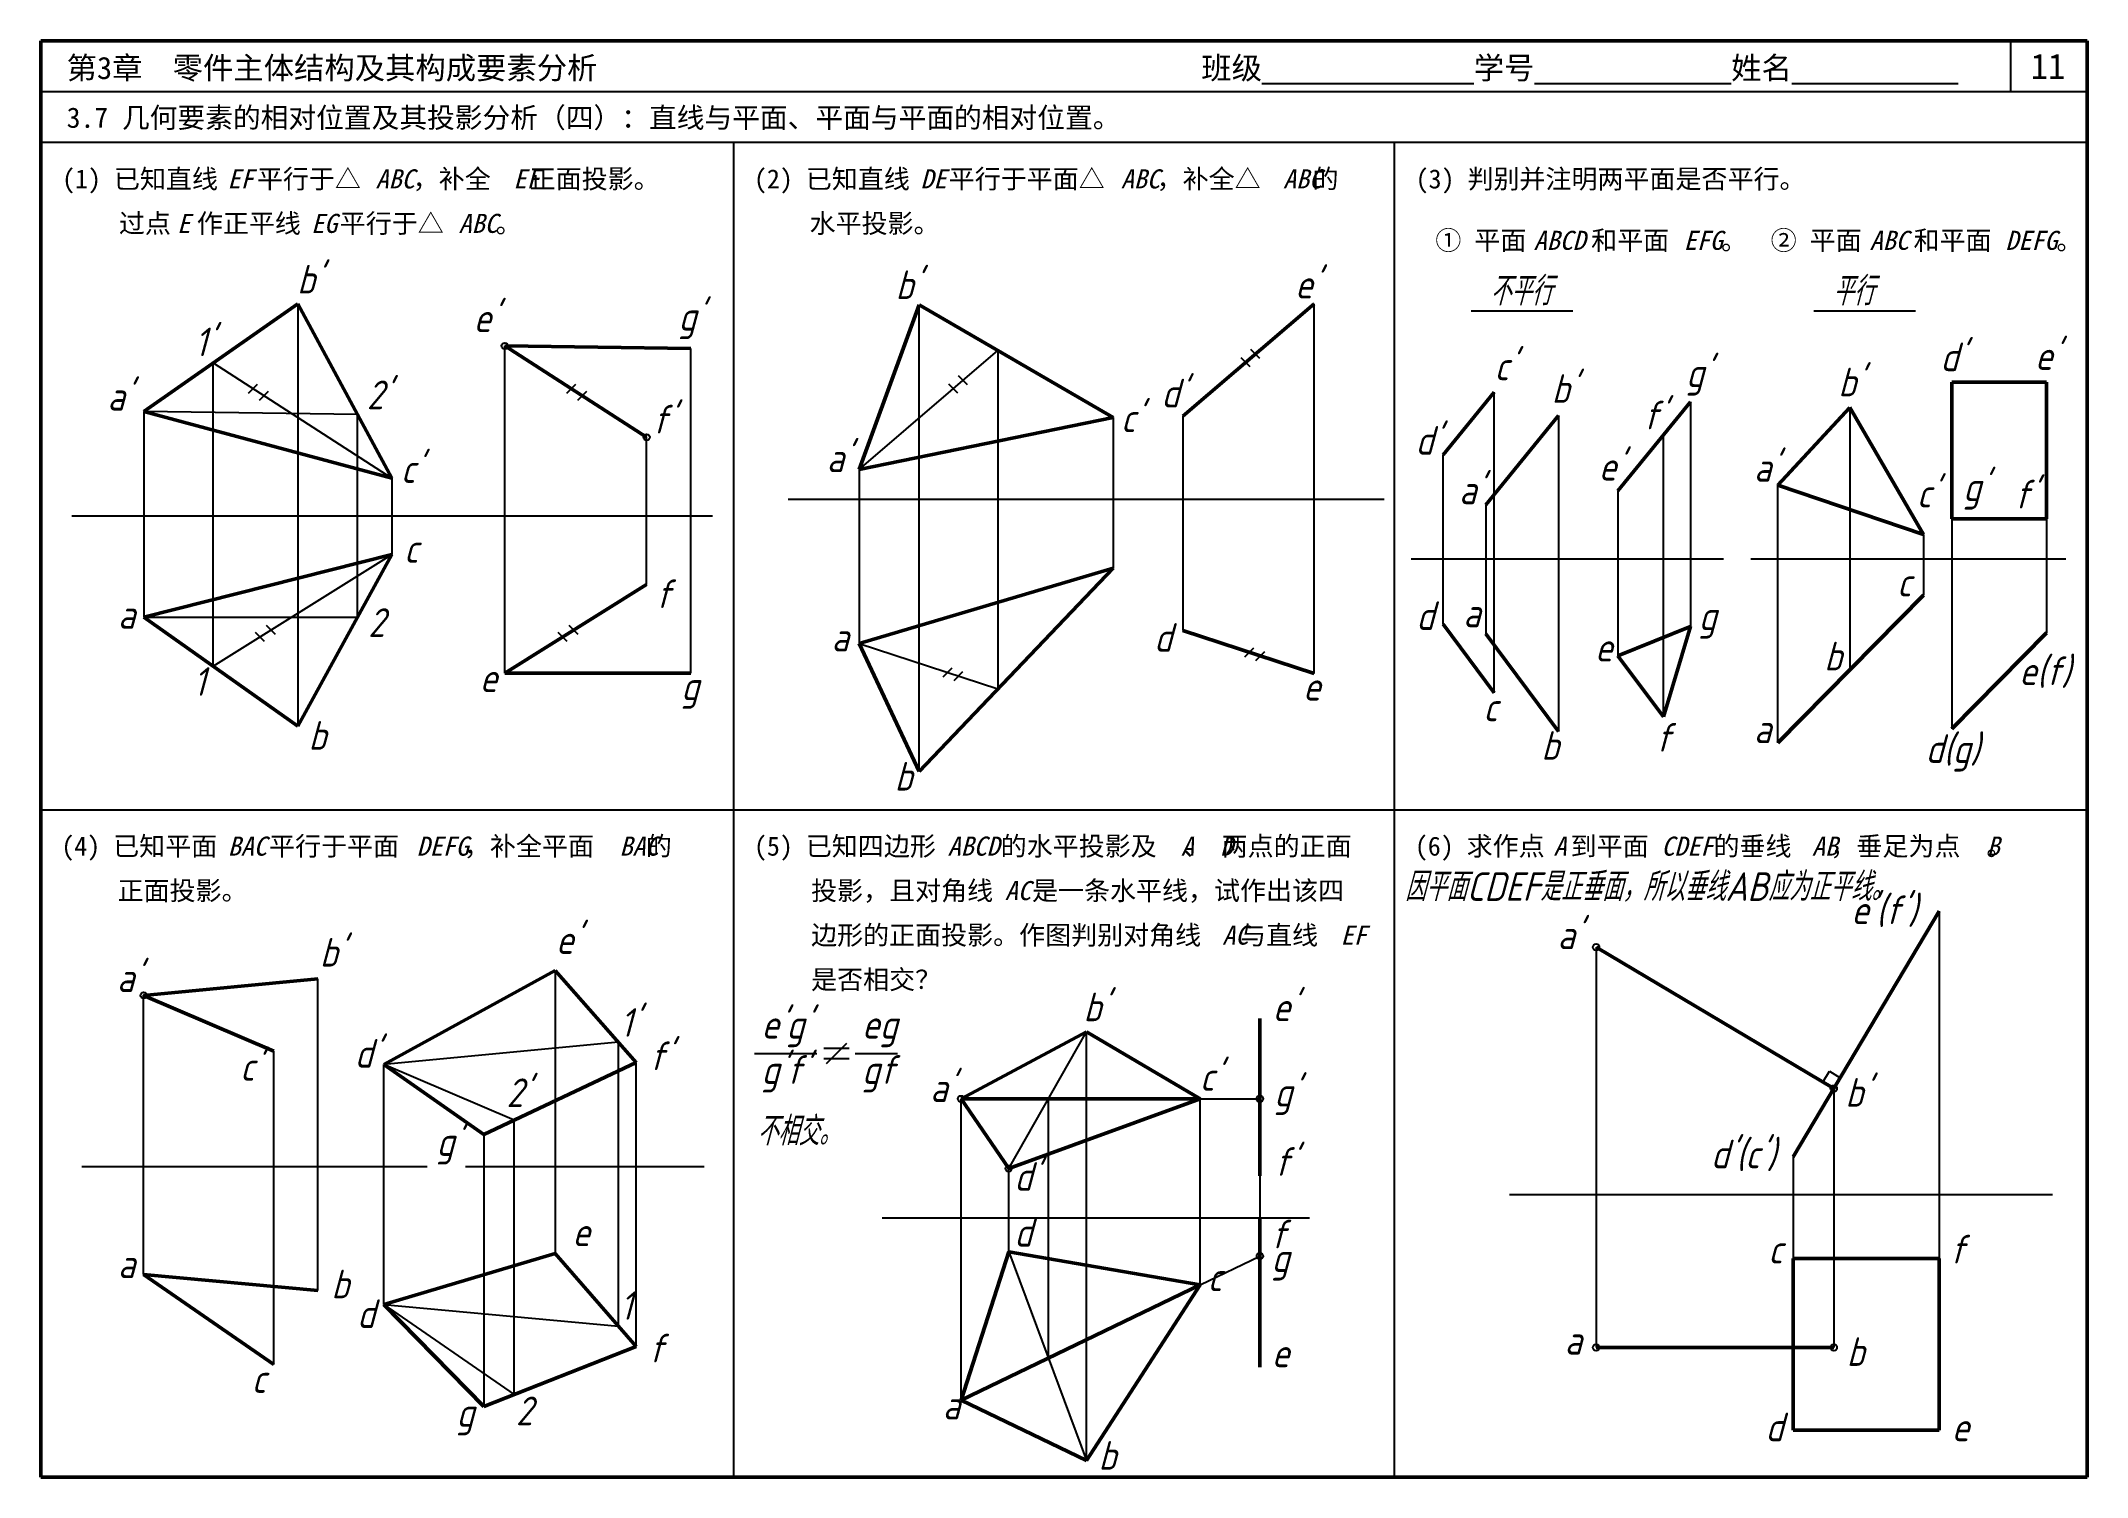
# Model space of a CAD drawing. Header units: millimetres. Extents: x 0 to 322, y 0 to 226.
import ezdxf

# ---------------------------------------------------------------- set-up
doc = ezdxf.new("R2010")
doc.units = ezdxf.units.MM
doc.header["$LTSCALE"] = 0.25
doc.layers.add('答案', color=1, linetype='Continuous')
doc.layers.add('细实线层', color=7, linetype='Continuous')
doc.layers.add('粗实线层', color=7, linetype='Continuous', lineweight=50)
doc.styles.get("Standard").update_dxf_attribs({"font": 'gbeitc.shx', "height": 4.5, "bigfont": 'gbcbig.shx'})
doc.styles.add('宋体', font='', dxfattribs={"height": 3})
doc.styles.add('宋体-斜体', font='', dxfattribs={"oblique": 15, "height": 3})
doc.styles.get('宋体').set_extended_font_data('SimSun')
doc.styles.get('宋体-斜体').set_extended_font_data('SimSun')

msp = doc.modelspace()

# ---------------------------------------------------------------- linework, layer by layer
at = {"lineweight": 50}
for p, q in [((322, 226), (0, 226)), ((0, 226), (0, 0)), ((322, 0), (322, 226)), ((0, 0), (322, 0))]:
    msp.add_line(p, q, dxfattribs=at)
for p, q in [((310, 218), (310, 226)), ((322, 218), (0, 218)), ((322, 210), (0, 210)), ((109, 210), (109, 0)), ((213, 0), (213, 210)), ((0, 105), (322, 105))]:
    msp.add_line(p, q)
at = {"layer": '答案', "lineweight": 50}
for p, q in [((73, 178), (95.32, 163.63)), ((102.26, 177.58), (73, 178)), ((168.74, 143.05), (128.77, 131.19)), ((138.19, 111.04), (168.74, 143.05)), ((73, 126.53), (102.26, 126.53)), ((244.74, 83.39), (282.14, 61.14)), ((43.59, 78.39), (16.16, 75.8)), ((36.65, 67.03), (16.16, 75.8)), ((144.8, 59.51), (164.56, 70.08)), ((164.56, 70.08), (182.44, 59.51)), ((144.8, 59.51), (182.44, 59.51)), ((152.3, 48.55), (144.8, 59.51)), ((182.44, 59.51), (152.3, 48.55)), ((144.8, 12.1), (182.44, 30.25)), ((244.74, 20.39), (282.14, 20.39))]:
    msp.add_line(p, q, dxfattribs=at)
at = {"layer": '答案'}
for p, q in [((102.26, 126.53), (102.26, 177.58)), ((128.77, 158.58), (150.59, 177.27)), ((150.59, 177.27), (150.59, 124.04)), ((191.83, 176), (190.42, 177.42)), ((27.09, 127.61), (27.09, 175.33)), ((27.09, 175.33), (55.23, 157.2)), ((190.31, 174.7), (188.89, 176.11)), ((32.69, 170.56), (34.1, 171.97)), ((34.41, 169.45), (35.82, 170.86)), ((82.75, 170.56), (84.17, 171.97)), ((84.47, 169.45), (85.89, 170.86)), ((144.3, 170.57), (142.89, 171.99)), ((145.83, 171.88), (144.41, 173.29)), ((49.83, 167.22), (16.18, 167.71)), ((49.83, 135.33), (49.83, 167.22)), ((168.74, 166.73), (168.74, 143.05)), ((95.32, 146.82), (95.32, 163.63)), ((27.09, 127.61), (55.23, 145.19)), ((16.18, 135.33), (49.83, 135.33)), ((35.17, 131.51), (33.76, 132.93)), ((36.92, 132.6), (35.5, 134.01)), ((82.81, 131.51), (81.4, 132.93)), ((84.55, 132.6), (83.14, 134.01)), ((128.77, 131.19), (150.59, 124.04)), ((189.47, 129.09), (190.89, 130.5)), ((191.19, 128.52), (192.61, 129.94)), ((141.97, 125.93), (143.38, 127.34)), ((143.69, 125.36), (145.1, 126.78)), ((43.59, 29.36), (43.59, 78.39)), ((90.87, 68.44), (53.96, 64.95)), ((90.87, 23.77), (90.87, 68.44)), ((123.61, 65.07), (126.81, 68.27)), ((152.3, 48.55), (164.56, 70.08)), ((164.56, 2.59), (164.56, 70.08)), ((36.65, 17.71), (36.65, 67.03)), ((74.47, 56.17), (53.96, 64.95)), ((112.32, 66.67), (122.11, 66.67)), ((123.21, 67.47), (127.21, 67.47)), ((123.21, 65.87), (127.21, 65.87)), ((128.13, 66.67), (134.82, 66.67)), ((280.42, 62.16), (281.44, 63.88)), ((281.44, 63.88), (283.16, 62.85)), ((158.54, 18.72), (158.54, 59.51)), ((182.44, 30.25), (182.44, 59.51)), ((182.44, 59.51), (191.82, 59.51)), ((282.14, 61.14), (282.14, 20.39)), ((74.47, 12.97), (74.47, 56.17)), ((152.3, 35.44), (164.56, 2.59)), ((182.44, 30.25), (191.82, 34.78)), ((53.96, 27.16), (90.87, 23.77)), ((53.96, 27.16), (74.47, 12.97))]:
    msp.add_line(p, q, dxfattribs=at)
for centre in [(95.32, 163.63), (282.14, 61.14), (191.82, 59.51), (191.82, 34.78), (282.14, 20.39)]:
    msp.add_circle(centre, 0.5, dxfattribs=at)
at = {"layer": '粗实线层'}
for p, q in [((40.43, 184.65), (16.18, 167.71)), ((55.23, 157.2), (40.43, 184.65)), ((128.77, 158.58), (138.19, 184.47)), ((168.74, 166.73), (138.19, 184.47)), ((179.71, 166.93), (200.35, 184.61)), ((220.65, 160.88), (228.7, 170.75)), ((300.74, 172.28), (315.59, 172.28)), ((300.74, 150.77), (300.74, 172.28)), ((315.59, 172.28), (315.59, 150.77)), ((16.18, 167.71), (55.23, 157.2)), ((248.14, 155.18), (259.57, 169.2)), ((284.67, 168.33), (273.36, 156.08)), ((296.24, 148.32), (284.67, 168.33)), ((128.77, 158.58), (168.74, 166.73)), ((227.36, 153), (238.84, 167.08)), ((273.36, 156.08), (296.24, 148.32)), ((315.59, 150.77), (300.74, 150.77)), ((16.18, 135.33), (55.23, 145.19)), ((55.23, 145.19), (40.43, 118.17)), ((73, 126.53), (95.32, 140.47)), ((296.24, 138.79), (273.36, 115.52)), ((40.43, 118.17), (16.18, 135.33)), ((179.71, 133.22), (200.35, 126.46)), ((228.7, 123.43), (220.65, 134.21)), ((238.84, 117.32), (227.36, 132.68)), ((248.14, 129.25), (259.57, 133.84)), ((259.57, 133.84), (255.34, 119.61)), ((315.59, 132.83), (300.74, 117.73)), ((138.19, 111.04), (128.77, 131.19)), ((255.34, 119.61), (248.14, 129.25)), ((275.74, 50.39), (298.74, 89.04)), ((53.96, 64.95), (80.91, 79.7)), ((80.91, 79.7), (93.67, 65.26)), ((191.82, 72.19), (191.82, 47.4)), ((69.72, 53.93), (53.96, 64.95)), ((93.67, 65.26), (69.72, 53.93)), ((191.82, 40.77), (191.82, 17.29)), ((152.3, 35.44), (144.8, 12.1)), ((182.44, 30.25), (152.3, 35.44)), ((53.96, 27.16), (80.91, 35.2)), ((80.91, 35.2), (93.67, 20.54)), ((275.74, 34.39), (298.74, 34.39)), ((275.74, 34.39), (275.74, 7.39)), ((298.74, 34.39), (298.74, 7.39)), ((16.16, 31.88), (43.59, 29.36)), ((16.16, 31.88), (36.65, 17.71)), ((164.56, 2.59), (182.44, 30.25)), ((69.72, 11.09), (53.96, 27.16)), ((93.67, 20.54), (69.72, 11.09)), ((144.8, 12.1), (164.56, 2.59)), ((275.74, 7.39), (298.74, 7.39))]:
    msp.add_line(p, q, dxfattribs=at)
at = {"layer": '细实线层'}
for p, q in [((40.43, 184.65), (40.43, 118.17)), ((138.19, 111.04), (138.19, 184.47)), ((200.35, 126.46), (200.35, 184.61)), ((225.09, 183.5), (241.05, 183.5)), ((279.01, 183.5), (294.98, 183.5)), ((73, 126.53), (73, 178)), ((228.7, 123.43), (228.7, 170.75)), ((16.18, 167.71), (16.18, 135.33)), ((259.57, 169.2), (259.57, 133.84)), ((284.67, 168.33), (284.67, 127.02)), ((179.71, 166.93), (179.71, 133.22)), ((238.84, 167.08), (238.84, 117.32)), ((255.34, 119.61), (255.34, 164.01)), ((128.77, 158.58), (128.77, 131.19)), ((220.65, 134.21), (220.65, 160.88)), ((55.23, 157.2), (55.23, 145.19)), ((248.14, 155.18), (248.14, 129.25)), ((273.36, 115.52), (273.36, 156.08)), ((117.59, 153.89), (211.39, 153.89)), ((227.36, 153), (227.36, 132.68)), ((4.87, 151.25), (105.66, 151.25)), ((296.24, 148.32), (296.24, 138.79)), ((300.74, 150.77), (300.74, 117.73)), ((315.59, 150.77), (315.59, 132.83)), ((95.32, 140.47), (95.32, 146.82)), ((215.65, 144.52), (264.79, 144.52)), ((269.08, 144.52), (318.65, 144.52)), ((298.74, 89.04), (298.74, 34.39)), ((244.74, 83.39), (244.74, 20.39)), ((80.91, 79.7), (80.91, 35.2)), ((16.16, 31.88), (16.16, 75.8)), ((53.96, 27.16), (53.96, 64.95)), ((93.67, 20.54), (93.67, 65.26)), ((144.8, 12.1), (144.8, 59.51)), ((69.72, 53.93), (69.72, 11.09)), ((6.44, 48.89), (60.8, 48.89)), ((66.81, 48.89), (104.37, 48.89)), ((152.3, 35.44), (152.3, 48.55)), ((275.74, 50.39), (275.74, 34.39)), ((191.82, 47.4), (191.82, 40.77)), ((316.54, 44.39), (231.13, 44.39)), ((132.4, 40.77), (199.65, 40.77))]:
    msp.add_line(p, q, dxfattribs=at)
for centre in [(73, 178), (244.74, 83.39), (16.16, 75.8), (144.8, 59.51), (152.3, 48.55), (244.74, 20.39)]:
    msp.add_circle(centre, 0.5, dxfattribs=at)
msp.add_point((16.16, 75.8), dxfattribs=at)

# ---------------------------------------------------------------- texts
at = {"style": '宋体'}
for s, height, p in [('第3章  零件主体结构及其构成要素分析', 3.5, (4.05, 220)), ('班级%%U              %%U学号%%U             %%U姓名%%U           ', 3.5, (182.61, 220)), ('11', 4, (313.12, 220)), ('3.7 几何要素的相对位置及其投影分析（四）：直线与平面、平面与平面的相对位置。', 3.2, (4.05, 212.33)), ('(1) 已知直线   平行于△    ，补全   正面投影。', 3, (3.33, 202.79)), ('(2) 已知直线   平行于平面△    ，补全△    的', 3, (112.21, 202.79)), ('(3) 判别并注明两平面是否平行。', 3, (216.33, 202.79)), ('过点  作正平线   平行于△    。', 3, (12.27, 195.79)), ('水平投影。', 3, (120.96, 195.79)), ('① 平面     和平面    。', 3, (219.44, 193.12)), ('② 平面    和平面     。', 3, (272.21, 193.12)), ('(4) 已知平面    平行于平面     ，补全平面    的', 3, (3.21, 97.79)), ('(5) 已知四边形     的水平投影及  、 两点的正面', 3, (112.21, 97.79)), ('(6) 求作点  到平面     的垂线   ，垂足为点  。', 3, (216.21, 97.79)), ('正面投影。', 3, (12.06, 90.79)), ('投影，且对角线   是一条水平线，试作出该四', 3, (121.2, 90.79)), ('边形的正面投影。作图判别对角线   与直线  ', 3, (121.2, 83.79)), ('是否相交？', 3, (121.2, 76.79))]:
    msp.add_text(s, height=height, dxfattribs=at).set_placement(p)
at = {"style": '宋体-斜体', "oblique": 15}
for s, p in [('EF', (29.36, 202.79)), ('ABC', (52.67, 202.79)), ('EF', (74.36, 202.79)), ('DE', (138.42, 202.79)), ('ABC', (169.95, 202.79)), ('ABC', (195.48, 202.79)), ('E', (21.45, 195.79)), ('EG', (42.53, 195.79)), ('ABC', (65.74, 195.79)), ('ABCD', (234.92, 193.12)), ('EFG', (258.53, 193.12)), ('ABC', (287.8, 193.12)), ('DEFG', (309.15, 193.12)), ('BAC', (29.41, 97.79)), ('DEFG', (59.14, 97.79)), ('BAC', (91.05, 97.79)), ('ABCD', (142.7, 97.79)), ('A', (179.41, 97.79)), ('D', (185.59, 97.79)), ('A', (238.04, 97.79)), ('CDEF', (255.01, 97.79)), ('AB', (278.71, 97.79)), ('B', (306.2, 97.79)), ('AC', (151.69, 90.79)), ('AC', (185.91, 83.79)), ('EF', (204.54, 83.79))]:
    msp.add_text(s, height=3, dxfattribs=at).set_placement(p)
at = {"layer": '答案'}
for s, p in [('不平行', (228.03, 184.4)), ('平行', (281.95, 184.4)), ("g'", (100.32, 180.43)), ("1'", (24.2, 176.39)), ("2'", (51.29, 168.05)), ("f'", (96.23, 164.22)), ('2', (51.51, 132.22)), ('1', (23.99, 122.95)), ('g', (100.75, 122.26)), ('因平面CDEF是正垂面，所以垂线AB应为正平线。', (214.65, 90.67)), ("b'", (43.89, 80.33)), ("1'", (91.15, 69.29)), ("e'g'", (113.38, 69.01)), ("b'", (164.06, 71.73)), ('eg', (129.2, 69.01)), ("c'", (31.34, 62.37)), ("g'f'", (113.38, 61.88)), ('gf', (129.2, 61.88)), ("c'", (182.37, 60.78)), ("2'", (73.27, 58.23)), ("g'", (194.08, 58.34)), ("b'", (283.96, 58.28)), ('不相交。', (112.7, 52.21)), ('g', (193.65, 32.29)), ('1', (91.15, 24.75)), ('b', (284.17, 17.49)), ('2', (74.76, 8.16))]:
    msp.add_text(s, height=4.5, dxfattribs=at).set_placement(p)
at = {"layer": '细实线层'}
for s, p in [("b'", (40.32, 186.25)), ("b'", (134.5, 185.38)), ("e'", (197.36, 185.47)), ("e'", (68.08, 180.19)), ("c'", (228.74, 172.6)), ("d'", (298.91, 174.03)), ("e'", (313.8, 174.23)), ("b'", (237.75, 169.04)), ("g'", (258.88, 171.55)), ("b'", (282.85, 170.07)), ("a'", (10.46, 167.83)), ("d'", (176.31, 168.33)), ("c'", (169.95, 164.43)), ("f'", (252.15, 164.87)), ("d'", (216.31, 160.9)), ("c'", (56.64, 156.44)), ("a'", (123.66, 158.14)), ("e'", (245.15, 156.82)), ("a'", (269.58, 156.65)), ("a'", (223.17, 153.1)), ("c'", (295.2, 152.59)), ("g'", (302.48, 153.61)), ("f'", (310.55, 152.42)), ('c', (57.13, 143.88)), ('c', (292.08, 138.58)), ('f', (96.73, 136.74)), ('a', (12.12, 133.5)), ('d', (216.43, 133.3)), ('a', (223.83, 133.74)), ('g', (260.87, 133.3)), ('a', (124.42, 129.93)), ('d', (175.17, 129.88)), ('e', (244.56, 128.35)), ('b', (280.63, 126.94)), ('e(f)', (311.31, 124.63)), ('e', (69.05, 123.54)), ('e', (198.61, 122.2)), ('c', (226.98, 118.94)), ('b', (42.11, 114.45)), ('b', (236.11, 112.88)), ('f', (254.12, 114.16)), ('a', (269.58, 115.5)), ('d(g)', (296.58, 112.39)), ('b', (134.34, 108.03)), ("e'(f')", (284.88, 87.01)), ("a'", (238.67, 83.08)), ("e'", (193.84, 71.75)), ("a'", (139.95, 59.02)), ("f'", (194.12, 47.4)), ("d'(c')", (262.8, 48.59)), ("d'", (153.17, 45.05)), ('d', (153.17, 36.26)), ('f', (193.55, 35.99)), ('c', (271.82, 33.61)), ('f', (300.39, 33.61)), ('c', (183.6, 29.25)), ('e', (193.69, 17.29)), ('a', (239.79, 19.28)), ('a', (141.92, 9.07)), ('d', (271.38, 5.64)), ('e', (300.69, 5.64)), ('b', (166.43, 1.15))]:
    msp.add_text(s, height=4.5, dxfattribs=at).set_placement(p)
at = {"layer": '细实线层', "char_height": 4.5, "attachment_point": 1}
for s, insert in [("e'", (81.04, 86.83)), ("a'", (11.97, 80.84)), ("d'", (49.38, 68.93)), ("f'", (95.76, 68.53)), ("g'", (62.23, 55.05)), ('e', (83.63, 40.84)), ('a', (12.11, 35.82)), ('b', (45.7, 32.63)), ('d', (49.75, 27.96)), ('f', (95.64, 22.54)), ('c', (33.16, 17.74)), ('g', (65.37, 12.43))]:
    msp.add_mtext(s, dxfattribs=dict(at, insert=insert))

doc.saveas('drawing.dxf')
